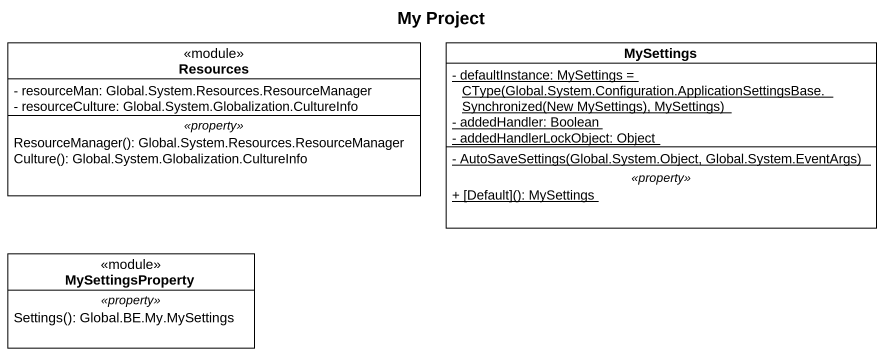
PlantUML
@startuml
title My Project
hide circle
hide empty members
skinparam classAttributeIconSize 0
class Resources <<module>> {
  - resourceMan: Global.System.Resources.ResourceManager
  - resourceCulture: Global.System.Globalization.CultureInfo
  .. <<property>> ..
  ResourceManager(): Global.System.Resources.ResourceManager
  Culture(): Global.System.Globalization.CultureInfo
}
class MySettings {
  {static} {field} - defaultInstance: MySettings = CType(Global.System.Configuration.ApplicationSettingsBase.Synchronized(New MySettings), MySettings)
  {static} - addedHandler: Boolean
  {static} - addedHandlerLockObject: Object
  --
  {static} - AutoSaveSettings(Global.System.Object, Global.System.EventArgs)
  .. <<property>> ..
  {static} + [Default](): MySettings
}
class MySettingsProperty <<module>> {
  .. <<property>> ..
  Settings(): Global.BE.My.MySettings
}
@enduml
